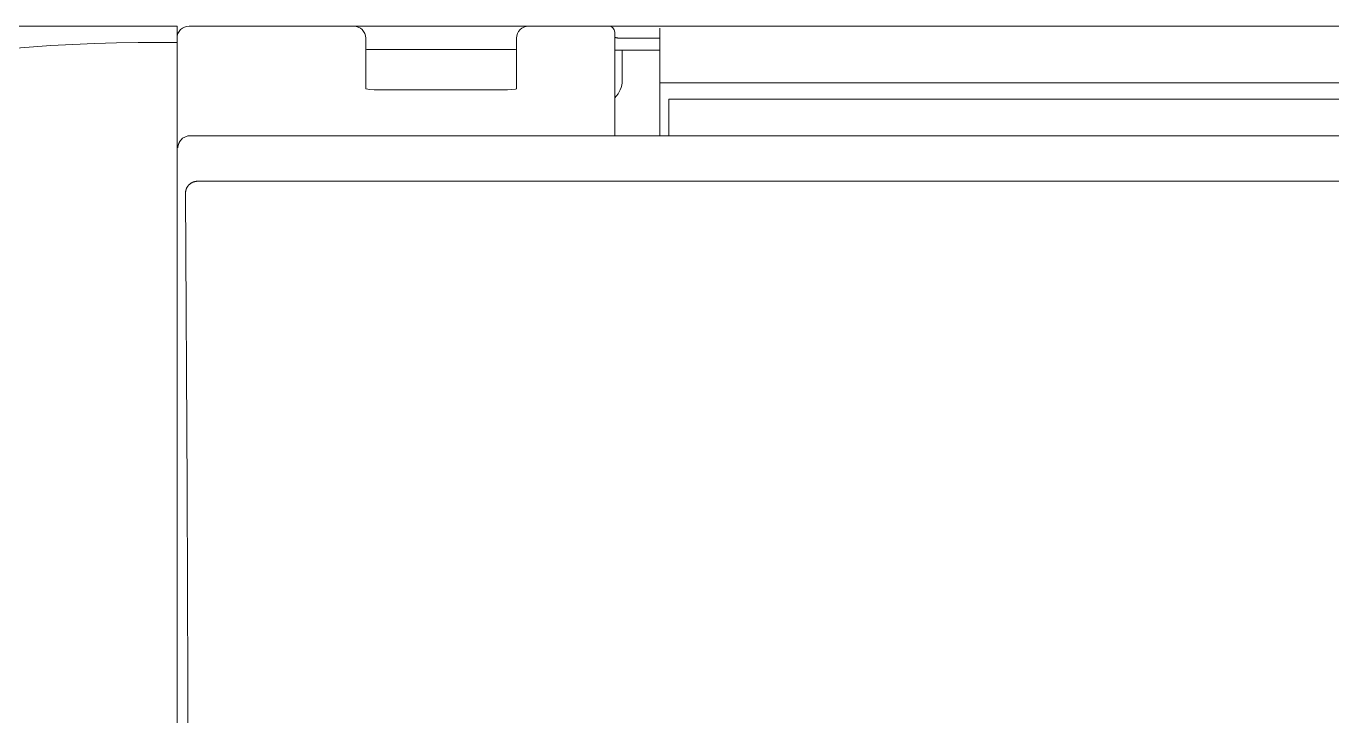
# Model space of a CAD drawing. Header units: millimetres. Extents: x -135 to 420, y 0 to 297.
# Drawn here: x 217.4 to 260.66, y 176.4 to 199.27 of the extents above; entities that cross this region are included whole.
import ezdxf

# ---------------------------------------------------------------- set-up
doc = ezdxf.new("R2010")
doc.units = ezdxf.units.MM
doc.layers.add('eProC - L2', color=41, linetype='Continuous', lineweight=20)

msp = doc.modelspace()

# ---------------------------------------------------------------- linework, layer by layer
at = {"layer": 'eProC - L2', "linetype": 'Continuous', "lineweight": 13}
for p, q in [((222.396, 199.274), (213.128, 199.274)), ((222.396, 198.731), (221.823, 198.731)), ((222.396, 198.731), (222.396, 164.476))]:
    msp.add_line(p, q, dxfattribs=at)
at = {"layer": 'eProC - L2', "linetype": 'Continuous'}
for p, q in [((222.796, 199.274), (291.996, 199.274)), ((236.896, 195.637), (236.896, 199.074)), ((238.396, 195.637), (238.396, 199.204)), ((222.396, 99.674), (222.396, 198.874)), ((228.646, 198.874), (228.646, 197.188)), ((233.646, 197.189), (233.646, 198.874)), ((228.717, 198.503), (228.646, 198.506)), ((228.839, 198.499), (228.717, 198.503)), ((228.974, 198.498), (228.839, 198.499)), ((229.046, 198.497), (228.974, 198.498)), ((229.046, 198.497), (233.286, 198.497)), ((229.046, 198.496), (233.246, 198.496)), ((233.246, 198.497), (233.246, 198.496)), ((233.417, 198.499), (233.286, 198.497)), ((233.537, 198.502), (233.417, 198.499)), ((233.646, 198.506), (233.537, 198.502)), ((238.396, 198.474), (236.896, 198.474)), ((237.146, 198.474), (237.146, 197.474)), ((277.471, 197.394), (238.396, 197.394)), ((228.789, 197.173), (228.646, 197.188)), ((228.931, 197.164), (228.789, 197.173)), ((229.046, 197.162), (228.931, 197.164)), ((229.046, 197.162), (233.246, 197.162)), ((233.342, 197.164), (233.246, 197.162)), ((233.484, 197.171), (233.342, 197.164)), ((233.607, 197.183), (233.484, 197.171)), ((233.646, 197.189), (233.607, 197.183)), ((238.686, 196.854), (238.686, 195.637)), ((238.686, 196.854), (275.256, 196.854)), ((222.58, 195.555), (222.483, 195.434)), ((222.751, 195.63), (222.58, 195.555)), ((222.823, 195.637), (222.751, 195.63)), ((222.823, 195.637), (222.823, 195.622)), ((222.823, 195.637), (271.348, 195.637)), ((222.424, 195.237), (222.423, 195.233)), ((268.27, 194.129), (223.078, 194.129))]:
    msp.add_line(p, q, dxfattribs=at)
for points in [[(238.396, 198.874), (237.088, 198.874), (237.08, 198.874), (237.071, 198.874), (237.063, 198.875), (237.054, 198.875), (237.046, 198.875), (237.038, 198.876), (237.029, 198.877), (237.021, 198.877), (237.014, 198.878), (237.008, 198.879), (237.001, 198.879), (236.994, 198.88), (236.988, 198.881), (236.981, 198.882), (236.975, 198.883), (236.969, 198.884), (236.962, 198.886), (236.956, 198.887), (236.953, 198.887), (236.95, 198.888), (236.947, 198.889), (236.943, 198.889), (236.94, 198.89), (236.937, 198.891), (236.934, 198.892), (236.931, 198.893), (236.928, 198.894), (236.925, 198.895), (236.922, 198.897), (236.918, 198.898), (236.915, 198.9), (236.912, 198.901), (236.911, 198.902), (236.909, 198.903), (236.908, 198.903), (236.907, 198.904), (236.906, 198.905), (236.905, 198.906), (236.903, 198.907), (236.902, 198.908), (236.901, 198.908), (236.9, 198.909), (236.9, 198.91), (236.899, 198.911), (236.898, 198.913), (236.897, 198.914), (236.897, 198.915), (236.897, 198.916), (236.896, 198.917), (236.896, 198.918)], [(228.646, 198.504), (228.685, 198.503), (228.723, 198.501), (228.762, 198.5), (228.8, 198.499), (228.839, 198.498), (228.88, 198.498), (228.922, 198.497), (228.963, 198.497), (229.005, 198.496), (229.046, 198.496)], [(233.246, 198.496), (233.288, 198.496), (233.329, 198.497), (233.371, 198.497), (233.412, 198.498), (233.454, 198.498), (233.492, 198.499), (233.531, 198.5), (233.569, 198.501), (233.608, 198.503), (233.646, 198.504)], [(222.424, 195.237), (222.424, 195.242), (222.424, 195.248), (222.424, 195.253), (222.425, 195.259), (222.425, 195.264), (222.426, 195.27), (222.426, 195.276), (222.427, 195.281), (222.428, 195.287), (222.429, 195.292), (222.43, 195.298), (222.431, 195.303), (222.432, 195.309), (222.433, 195.314), (222.434, 195.32), (222.436, 195.325), (222.437, 195.33), (222.439, 195.336), (222.44, 195.341), (222.442, 195.347), (222.444, 195.352), (222.446, 195.357), (222.448, 195.363), (222.45, 195.368), (222.452, 195.373), (222.454, 195.378), (222.456, 195.383), (222.458, 195.388), (222.461, 195.394), (222.463, 195.399), (222.466, 195.404), (222.468, 195.409), (222.471, 195.413), (222.473, 195.418), (222.476, 195.423), (222.479, 195.428), (222.483, 195.434)], [(222.679, 193.75), (222.679, 193.758), (222.679, 193.767), (222.68, 193.776), (222.681, 193.785), (222.682, 193.794), (222.684, 193.803), (222.685, 193.812), (222.687, 193.821), (222.689, 193.829), (222.692, 193.838), (222.694, 193.847), (222.697, 193.855), (222.7, 193.864), (222.703, 193.873), (222.706, 193.881), (222.709, 193.889), (222.713, 193.898), (222.717, 193.906), (222.721, 193.914), (222.725, 193.922), (222.73, 193.93), (222.734, 193.937), (222.739, 193.946), (222.745, 193.954), (222.75, 193.962), (222.756, 193.969), (222.762, 193.977), (222.768, 193.984), (222.775, 193.992), (222.781, 193.999), (222.788, 194.006), (222.795, 194.013), (222.802, 194.019), (222.809, 194.026), (222.816, 194.032), (222.824, 194.038), (222.832, 194.044), (222.839, 194.05), (222.847, 194.055), (222.855, 194.061), (222.863, 194.066), (222.872, 194.071), (222.88, 194.076), (222.889, 194.081), (222.897, 194.085), (222.905, 194.089), (222.914, 194.093), (222.923, 194.097), (222.931, 194.1), (222.94, 194.104), (222.949, 194.107), (222.958, 194.11), (222.967, 194.113), (222.976, 194.115), (222.985, 194.118), (222.995, 194.12), (223.004, 194.122), (223.013, 194.124), (223.022, 194.125), (223.031, 194.126), (223.041, 194.127), (223.05, 194.128), (223.059, 194.129), (223.069, 194.129), (223.078, 194.129)], [(222.679, 193.75), (222.727, 183.95), (222.764, 174.131), (222.788, 164.299)]]:
    msp.add_lwpolyline(points, dxfattribs=at)
for centre, radius, start, end in [((222.796, 198.874), 0.4, 90, 180), ((228.246, 198.874), 0.4, 0, 90), ((234.046, 198.874), 0.4, 90, 180), ((236.696, 199.074), 0.2, 0, 90), ((236.346, 197.474), 0.8, 314.1058, 0)]:
    msp.add_arc(centre, radius, start, end, dxfattribs=at)
at = {"layer": 'eProC - L2', "linetype": 'Continuous', "lineweight": 13}
for points in [[(222.396, 198.838), (222.396, 199.128), (222.396, 199.274), (222.396, 199.274)], [(221.823, 198.731), (214.19, 198.731), (206.164, 197.305), (198.407, 194.174)]]:
    msp.add_open_spline(points, degree=3, dxfattribs=at)

doc.saveas('drawing.dxf')
